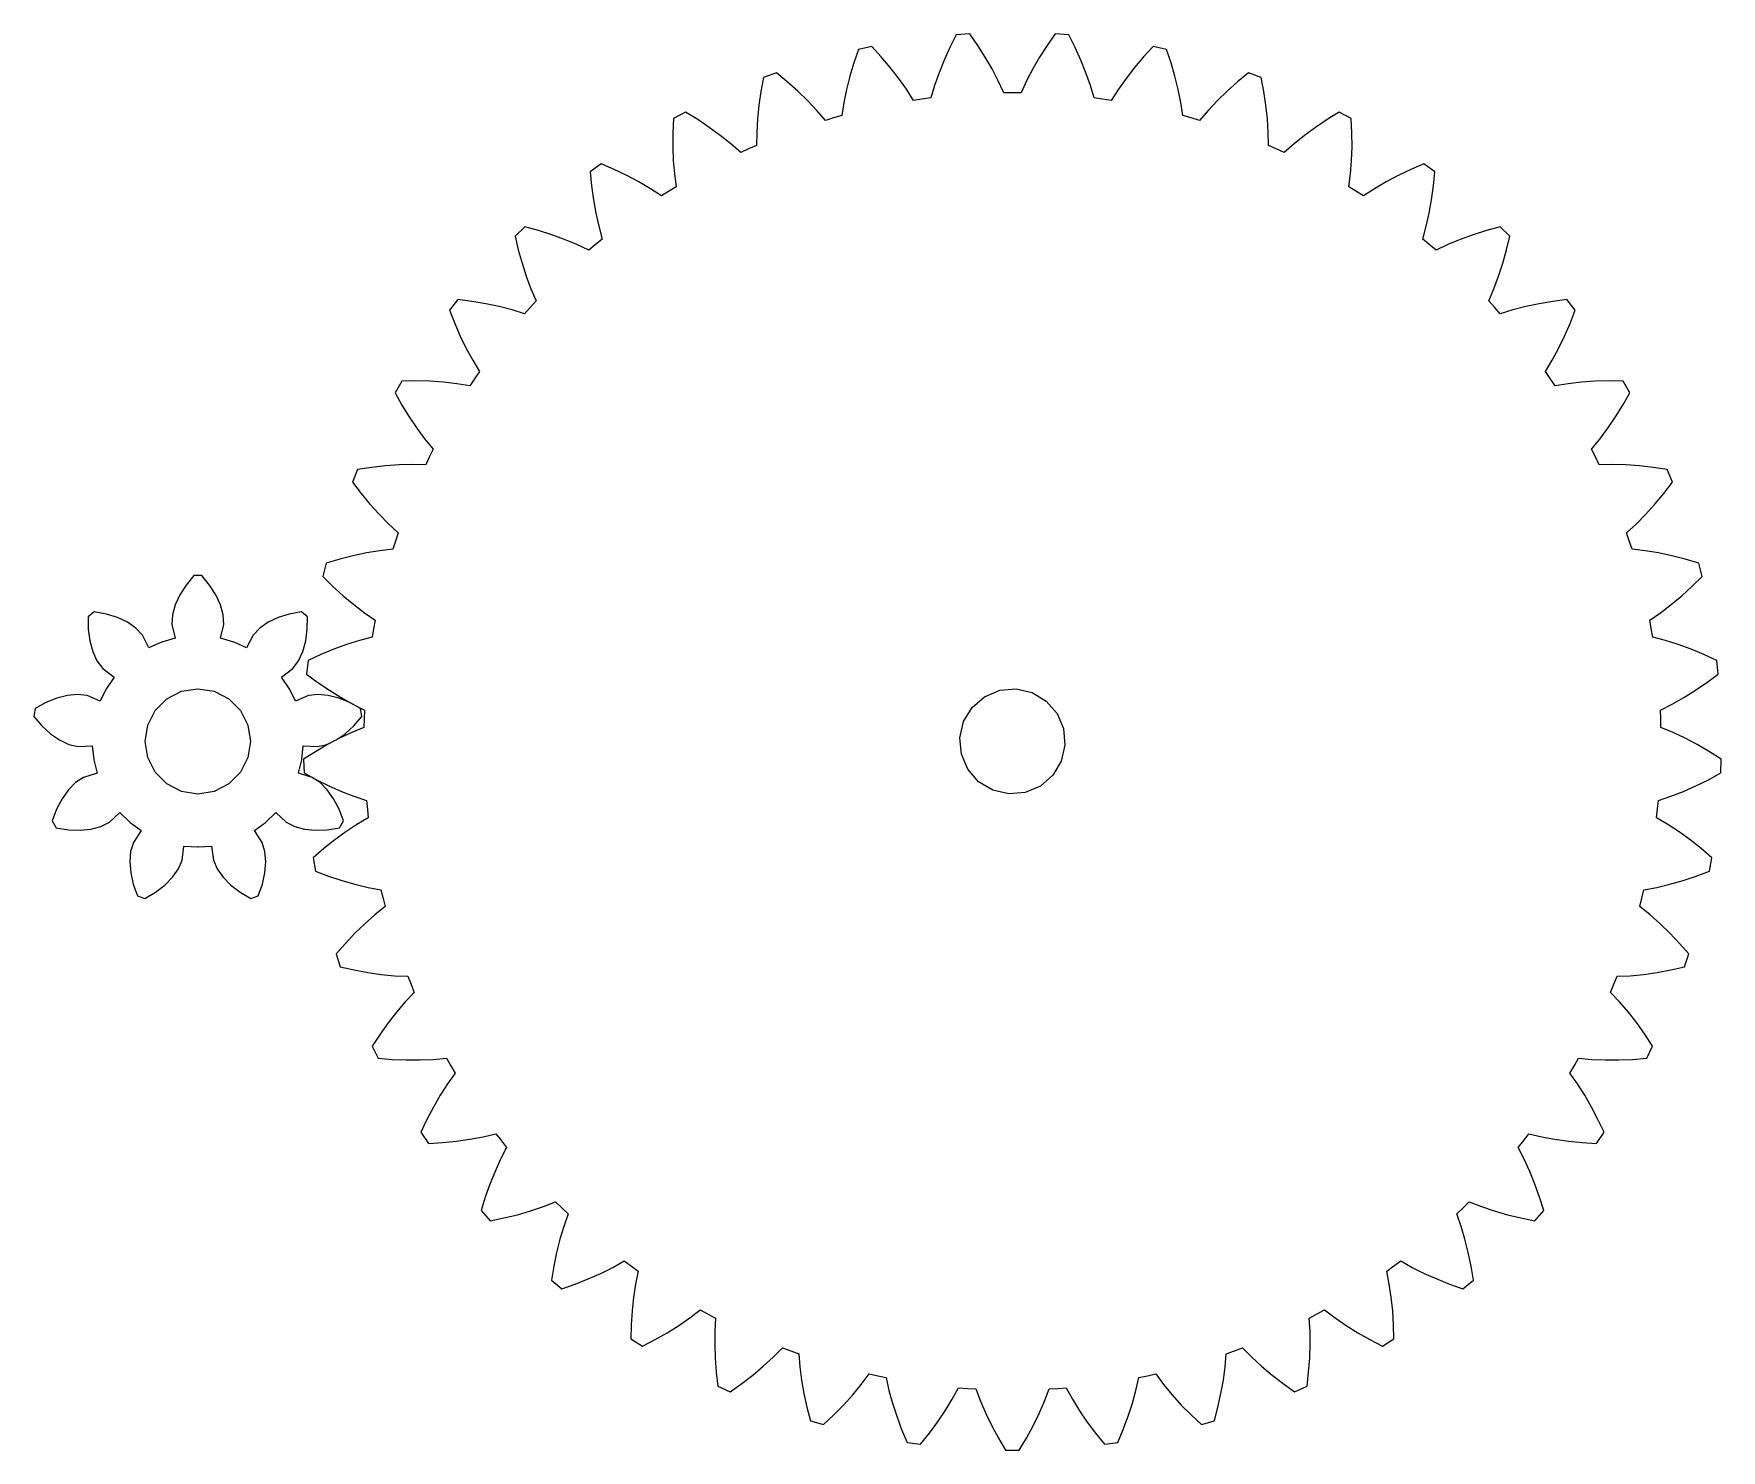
# Model space of a CAD drawing. Header units: metres. Extents: x -16 to 145, y -67 to 67.
import ezdxf

# ---------------------------------------------------------------- set-up
doc = ezdxf.new("R2010")
doc.units = ezdxf.units.M

msp = doc.modelspace()

# ---------------------------------------------------------------- linework, layer by layer
for p, q in [((62.7222, 65.7143), (62.2925, 64.441)), ((63.9834, 65.9824), (62.7222, 65.7143)), ((64.8938, 64.9939), (63.9834, 65.9824)), ((71.4075, 65.9093), (70.8622, 64.7063)), ((72.0102, 67.1105), (71.4075, 65.9093)), ((73.2964, 67.2004), (72.0102, 67.1105)), ((74.0605, 66.0948), (73.2964, 67.2004)), ((74.7679, 64.9794), (74.0605, 66.0948)), ((80.6381, 66.0948), (79.9307, 64.9794)), ((81.4022, 67.2004), (80.6381, 66.0948)), ((82.6884, 67.1105), (81.4022, 67.2004)), ((83.2911, 65.9093), (82.6884, 67.1105)), ((83.8364, 64.7063), (83.2911, 65.9093)), ((90.7152, 65.9824), (89.8048, 64.9939)), ((91.9764, 65.7143), (90.7152, 65.9824)), ((92.4061, 64.441), (91.9764, 65.7143)), ((62.2925, 64.441), (61.92, 63.1738)), ((65.7496, 63.9878), (64.8938, 64.9939)), ((70.8622, 64.7063), (70.3761, 63.5031)), ((75.4167, 63.8555), (74.7679, 64.9794)), ((79.9307, 64.9794), (79.2819, 63.8555)), ((84.3225, 63.5031), (83.8364, 64.7063)), ((89.8048, 64.9939), (88.949, 63.9878)), ((92.7786, 63.1738), (92.4061, 64.441)), ((53.7189, 63.0391), (53.4706, 61.7183)), ((54.9305, 63.4801), (53.7189, 63.0391)), ((55.9697, 62.6279), (54.9305, 63.4801)), ((56.9571, 61.7507), (55.9697, 62.6279)), ((61.92, 63.1738), (61.6061, 61.9146)), ((66.5485, 62.9651), (65.7496, 63.9878)), ((67.2879, 61.9268), (66.5485, 62.9651)), ((70.3761, 63.5031), (69.9516, 62.3012)), ((76.0043, 62.7244), (75.4167, 63.8555)), ((76.5275, 61.5875), (76.0043, 62.7244)), ((78.6943, 62.7245), (78.1711, 61.5875)), ((79.2819, 63.8555), (78.6943, 62.7245)), ((84.747, 62.3012), (84.3225, 63.5031)), ((88.1501, 62.9651), (87.4107, 61.9268)), ((88.949, 63.9878), (88.1501, 62.9651)), ((93.0925, 61.9146), (92.7786, 63.1738)), ((98.7289, 62.6279), (97.7415, 61.7507)), ((99.7681, 63.4801), (98.7289, 62.6279)), ((100.98, 63.0391), (99.7681, 63.4801)), ((101.228, 61.7183), (100.98, 63.0391)), ((53.4706, 61.7183), (53.278, 60.4116)), ((57.8906, 60.8492), (56.9571, 61.7507)), ((61.6061, 61.9146), (61.353, 60.6653)), ((67.9642, 60.8737), (67.2879, 61.9268)), ((68.7536, 60.9899), (67.9642, 60.8737)), ((69.5918, 61.1025), (68.7536, 60.9899)), ((69.9516, 62.3012), (69.5918, 61.1025)), ((77.3254, 61.5926), (76.5275, 61.5875)), ((78.1711, 61.5875), (77.3254, 61.5926)), ((85.1068, 61.1025), (84.747, 62.3012)), ((85.8977, 60.9966), (85.1068, 61.1025)), ((86.7345, 60.8737), (85.8977, 60.9966)), ((87.4107, 61.9268), (86.7345, 60.8737)), ((93.3456, 60.6653), (93.0925, 61.9146)), ((97.7415, 61.7507), (96.808, 60.8492)), ((101.421, 60.4116), (101.228, 61.7183)), ((46.3139, 59.7422), (45.1755, 59.1369)), ((47.4616, 59.0429), (46.3139, 59.7422)), ((53.278, 60.4116), (53.1424, 59.121)), ((58.7672, 59.9239), (57.8906, 60.8492)), ((59.5835, 58.9752), (58.7672, 59.9239)), ((61.1635, 59.4282), (60.3491, 59.2001)), ((61.353, 60.6653), (61.1635, 59.4282)), ((93.5351, 59.4282), (93.3456, 60.6653)), ((94.3036, 59.2132), (93.5351, 59.4282)), ((95.9314, 59.9239), (95.1151, 58.9752)), ((96.808, 60.8492), (95.9314, 59.9239)), ((101.556, 59.121), (101.421, 60.4116)), ((108.385, 59.7422), (107.237, 59.0429)), ((109.523, 59.1369), (108.385, 59.7422)), ((45.1135, 57.7944), (45.1046, 56.4736)), ((45.1755, 59.1369), (45.1135, 57.7944)), ((48.5615, 58.3117), (47.4616, 59.0429)), ((49.6114, 57.5489), (48.5615, 58.3117)), ((53.0656, 57.8487), (53.0502, 56.5972)), ((53.1424, 59.121), (53.0656, 57.8487)), ((60.3491, 59.2001), (59.5835, 58.9752)), ((95.1151, 58.9752), (94.3036, 59.2132)), ((101.633, 57.8487), (101.556, 59.121)), ((101.648, 56.5972), (101.633, 57.8487)), ((106.137, 58.3117), (105.087, 57.5489)), ((107.237, 59.0429), (106.137, 58.3117)), ((109.585, 57.7944), (109.523, 59.1369)), ((109.594, 56.4736), (109.585, 57.7944)), ((45.1046, 56.4736), (45.15, 55.1767)), ((50.6083, 56.7546), (49.6114, 57.5489)), ((51.5486, 55.9287), (50.6083, 56.7546)), ((52.2755, 56.258), (51.5486, 55.9287)), ((53.0502, 56.5972), (52.2755, 56.258)), ((102.379, 56.2774), (101.648, 56.5972)), ((103.15, 55.9287), (102.379, 56.2774)), ((104.09, 56.7546), (103.15, 55.9287)), ((105.087, 57.5489), (104.09, 56.7546)), ((109.549, 55.1767), (109.594, 56.4736)), ((38.3015, 54.8415), (37.2584, 54.0836)), ((39.5353, 54.3088), (38.3015, 54.8415)), ((45.15, 55.1767), (45.251, 53.9061)), ((109.448, 53.9061), (109.549, 55.1767)), ((116.397, 54.8415), (115.163, 54.3088)), ((117.44, 54.0836), (116.397, 54.8415)), ((37.2584, 54.0836), (37.3838, 52.7456)), ((40.7263, 53.7377), (39.5353, 54.3088)), ((41.8721, 53.1284), (40.7263, 53.7377)), ((42.9698, 52.4806), (41.8721, 53.1284)), ((45.251, 53.9061), (45.4099, 52.6646)), ((109.289, 52.6646), (109.448, 53.9061)), ((112.827, 53.1284), (111.729, 52.4806)), ((113.972, 53.7377), (112.827, 53.1284)), ((115.163, 54.3088), (113.972, 53.7377)), ((117.315, 52.7456), (117.44, 54.0836)), ((37.3838, 52.7456), (37.5588, 51.4364)), ((37.5588, 51.4364), (37.7842, 50.1584)), ((44.016, 51.7936), (42.9698, 52.4806)), ((44.6899, 52.2209), (44.016, 51.7936)), ((45.4099, 52.6646), (44.6899, 52.2209)), ((109.968, 52.2462), (109.289, 52.6646)), ((110.683, 51.7936), (109.968, 52.2462)), ((111.729, 52.4806), (110.683, 51.7936)), ((116.914, 50.1584), (117.14, 51.4364)), ((117.14, 51.4364), (117.315, 52.7456)), ((37.7842, 50.1584), (38.0611, 48.9142)), ((116.637, 48.9142), (116.914, 50.1584)), ((31.049, 48.8734), (30.1215, 47.9777)), ((32.345, 48.5175), (31.049, 48.8734)), ((33.6038, 48.1178), (32.345, 48.5175)), ((34.8233, 47.6739), (33.6038, 48.1178)), ((38.0611, 48.9142), (38.3912, 47.707)), ((116.307, 47.707), (116.637, 48.9142)), ((121.095, 48.1178), (119.875, 47.6739)), ((122.354, 48.5175), (121.095, 48.1178)), ((123.65, 48.8734), (122.354, 48.5175)), ((124.577, 47.9777), (123.65, 48.8734)), ((30.1215, 47.9777), (30.4319, 46.6702)), ((30.4319, 46.6702), (30.7875, 45.3981)), ((36.0005, 47.1852), (34.8233, 47.6739)), ((37.1321, 46.6505), (36.0005, 47.1852)), ((37.74, 47.1673), (37.1321, 46.6505)), ((38.3912, 47.707), (37.74, 47.1673)), ((116.922, 47.198), (116.307, 47.707)), ((117.567, 46.6505), (116.922, 47.198)), ((118.698, 47.1852), (117.567, 46.6505)), ((119.875, 47.6739), (118.698, 47.1852)), ((123.911, 45.3981), (124.267, 46.6702)), ((124.267, 46.6702), (124.577, 47.9777)), ((30.7875, 45.3981), (31.1886, 44.1639)), ((123.51, 44.1639), (123.911, 45.3981)), ((31.1886, 44.1639), (31.6359, 42.9704)), ((123.063, 42.9704), (123.51, 44.1639)), ((24.6978, 41.954), (23.9039, 40.938)), ((26.0306, 41.782), (24.6978, 41.954)), ((27.3328, 41.5614), (26.0306, 41.782)), ((32.1308, 41.8208), (31.5611, 41.1958)), ((31.6359, 42.9704), (32.1308, 41.8208)), ((122.568, 41.8208), (123.063, 42.9704)), ((123.106, 41.2313), (122.568, 41.8208)), ((128.668, 41.782), (127.366, 41.5614)), ((130.001, 41.954), (128.668, 41.782)), ((130.795, 40.938), (130.001, 41.954)), ((23.9039, 40.938), (24.3933, 39.6863)), ((28.6022, 41.2915), (27.3328, 41.5614)), ((29.836, 40.9713), (28.6022, 41.2915)), ((31.031, 40.5993), (29.836, 40.9713)), ((31.5611, 41.1958), (31.031, 40.5993)), ((123.668, 40.5993), (123.106, 41.2313)), ((124.863, 40.9713), (123.668, 40.5993)), ((126.096, 41.2915), (124.863, 40.9713)), ((127.366, 41.5614), (126.096, 41.2915)), ((130.305, 39.6863), (130.795, 40.938)), ((24.3933, 39.6863), (24.9224, 38.4762)), ((24.9224, 38.4762), (25.4914, 37.3098)), ((129.207, 37.3098), (129.776, 38.4762)), ((129.776, 38.4762), (130.305, 39.6863)), ((25.4914, 37.3098), (26.1005, 36.1901)), ((128.598, 36.1901), (129.207, 37.3098)), ((26.1005, 36.1901), (26.7505, 35.1206)), ((127.948, 35.1206), (128.598, 36.1901)), ((19.3713, 34.218), (18.7266, 33.1014)), ((20.7151, 34.2332), (19.3713, 34.218)), ((22.0354, 34.1959), (20.7151, 34.2332)), ((23.3299, 34.1053), (22.0354, 34.1959)), ((24.5963, 33.96), (23.3299, 34.1053)), ((25.8314, 33.7579), (24.5963, 33.96)), ((26.2733, 34.4224), (25.8314, 33.7579)), ((26.7505, 35.1206), (26.2733, 34.4224)), ((128.399, 34.462), (127.948, 35.1206)), ((128.867, 33.7579), (128.399, 34.462)), ((130.102, 33.96), (128.867, 33.7579)), ((131.369, 34.1053), (130.102, 33.96)), ((132.663, 34.1959), (131.369, 34.1053)), ((133.984, 34.2332), (132.663, 34.1959)), ((135.327, 34.218), (133.984, 34.2332)), ((135.972, 33.1014), (135.327, 34.218)), ((18.7266, 33.1014), (19.3854, 31.9301)), ((135.313, 31.9301), (135.972, 33.1014)), ((19.3854, 31.9301), (20.0778, 30.8053)), ((20.0778, 30.8053), (20.8035, 29.7294)), ((133.895, 29.7294), (134.621, 30.8053)), ((134.621, 30.8053), (135.313, 31.9301)), ((20.8035, 29.7294), (21.5625, 28.7054)), ((133.136, 28.7054), (133.895, 29.7294)), ((21.5625, 28.7054), (22.3551, 27.7368)), ((22.3551, 27.7368), (21.9797, 26.979)), ((132.343, 27.7368), (133.136, 28.7054)), ((132.698, 27.0219), (132.343, 27.7368)), ((15.1733, 25.816), (14.6903, 24.6206)), ((16.5019, 26.0181), (15.1733, 25.816)), ((17.8145, 26.1649), (16.5019, 26.0181)), ((19.1091, 26.2554), (17.8145, 26.1649)), ((20.3833, 26.2877), (19.1091, 26.2554)), ((21.6346, 26.2595), (20.3833, 26.2877)), ((21.9797, 26.979), (21.6346, 26.2595)), ((133.064, 26.2595), (132.698, 27.0219)), ((134.315, 26.2877), (133.064, 26.2595)), ((135.589, 26.2554), (134.315, 26.2877)), ((136.884, 26.1649), (135.589, 26.2554)), ((138.197, 26.0181), (136.884, 26.1649)), ((139.525, 25.816), (138.197, 26.0181)), ((140.008, 24.6206), (139.525, 25.816)), ((14.6903, 24.6206), (15.5057, 23.5523)), ((139.193, 23.5523), (140.008, 24.6206)), ((15.5057, 23.5523), (16.3479, 22.5348)), ((16.3479, 22.5348), (17.2163, 21.5705)), ((137.482, 21.5705), (138.351, 22.5348)), ((138.351, 22.5348), (139.193, 23.5523)), ((17.2163, 21.5705), (18.1104, 20.662)), ((136.588, 20.662), (137.482, 21.5705)), ((18.1104, 20.662), (19.0301, 19.8132)), ((19.0301, 19.8132), (18.7638, 19.0105)), ((135.669, 19.8132), (136.588, 20.662)), ((135.92, 19.0559), (135.669, 19.8132)), ((16.0219, 17.8944), (14.7525, 17.6247)), ((17.2792, 18.1038), (16.0219, 17.8944)), ((18.5222, 18.25), (17.2792, 18.1038)), ((18.7638, 19.0105), (18.5222, 18.25)), ((136.176, 18.25), (135.92, 19.0559)), ((137.419, 18.1038), (136.176, 18.25)), ((138.677, 17.8944), (137.419, 18.1038)), ((139.946, 17.6247), (138.677, 17.8944)), ((12.1855, 16.9116), (11.8736, 15.6605)), ((13.4731, 17.2966), (12.1855, 16.9116)), ((14.7525, 17.6247), (13.4731, 17.2966)), ((141.226, 17.2965), (139.946, 17.6247)), ((142.513, 16.9116), (141.226, 17.2965)), ((142.825, 15.6605), (142.513, 16.9116)), ((-1.11949, 14.8394), (-1.71231, 13.9018)), ((-0.37659, 15.7518), (-1.11949, 14.8394)), ((0.37659, 15.7518), (-0.37659, 15.7518)), ((1.11949, 14.8394), (0.37659, 15.7518)), ((1.71231, 13.9018), (1.11949, 14.8394)), ((11.8736, 15.6605), (12.8297, 14.7161)), ((12.8297, 14.7161), (13.8053, 13.8258)), ((140.893, 13.8258), (141.869, 14.7161)), ((141.869, 14.7161), (142.825, 15.6605)), ((-2.14787, 12.9552), (-2.41261, 12.0175)), ((-1.71231, 13.9018), (-2.14787, 12.9552)), ((2.14787, 12.9552), (1.71231, 13.9018)), ((2.41261, 12.0175), (2.14787, 12.9552)), ((13.8053, 13.8258), (14.7995, 12.9917)), ((14.7995, 12.9917), (15.8113, 12.2165)), ((138.887, 12.2165), (139.899, 12.9917)), ((139.899, 12.9917), (140.893, 13.8258)), ((-9.83659, 12.3087), (-10.4136, 11.8245)), ((-10.4136, 11.8245), (-10.3961, 10.648)), ((-8.681, 12.0872), (-9.83659, 12.3087)), ((-7.62416, 11.75), (-8.681, 12.0872)), ((-6.68208, 11.3049), (-7.62416, 11.75)), ((-5.87654, 10.7568), (-6.68208, 11.3049)), ((-2.41261, 12.0175), (-2.45679, 11.1143)), ((2.45679, 11.1143), (2.41261, 12.0175)), ((6.68208, 11.3049), (5.87654, 10.7568)), ((7.62416, 11.75), (6.68208, 11.3049)), ((8.681, 12.0872), (7.62416, 11.75)), ((9.83659, 12.3087), (8.681, 12.0872)), ((10.4136, 11.8245), (9.83659, 12.3087)), ((10.3961, 10.648), (10.4136, 11.8245)), ((15.8113, 12.2165), (16.8402, 11.5039)), ((16.8402, 11.5039), (16.6882, 10.6719)), ((137.858, 11.5039), (138.887, 12.2165)), ((138.002, 10.719), (137.858, 11.5039)), ((-10.3961, 10.648), (-10.2476, 9.54871)), ((-5.26208, 10.0932), (-5.87654, 10.7568)), ((-4.63531, 8.89098), (-5.26208, 10.0932)), ((-2.16415, 9.79042), (-3.41014, 9.42635)), ((-2.45679, 11.1143), (-2.16415, 9.79042)), ((2.16415, 9.79042), (2.45679, 11.1143)), ((3.41014, 9.42635), (2.16415, 9.79042)), ((5.26208, 10.0932), (4.63531, 8.89098)), ((5.87654, 10.7568), (5.26208, 10.0932)), ((10.2476, 9.54871), (10.3961, 10.648)), ((16.5548, 9.88521), (15.3442, 9.56746)), ((16.6882, 10.6719), (16.5548, 9.88521)), ((138.144, 9.88521), (138.002, 10.719)), ((139.354, 9.56746), (138.144, 9.88521)), ((-10.2476, 9.54871), (-9.97281, 8.54364)), ((-9.97281, 8.54364), (-9.57288, 7.65515)), ((-3.44681, 9.41299), (-4.63531, 8.89098)), ((-3.42889, 9.42087), (-3.44762, 9.41541)), ((-3.44762, 9.41541), (-3.44681, 9.41299)), ((-3.41107, 9.4287), (-3.42889, 9.42087)), ((-3.41014, 9.42635), (-3.41107, 9.4287)), ((3.41107, 9.4287), (3.41014, 9.42635)), ((3.42889, 9.42087), (3.41107, 9.4287)), ((3.44762, 9.41541), (3.42889, 9.42087)), ((3.44681, 9.41299), (3.44762, 9.41541)), ((4.63531, 8.89098), (3.44681, 9.41299)), ((9.57288, 7.65515), (9.97281, 8.54364)), ((9.97281, 8.54364), (10.2476, 9.54871)), ((11.6875, 8.23836), (10.466, 7.67795)), ((12.9088, 8.74135), (11.6875, 8.23836)), ((14.1283, 9.18513), (12.9088, 8.74135)), ((15.3442, 9.56746), (14.1283, 9.18513)), ((140.57, 9.18513), (139.354, 9.56746)), ((141.79, 8.74135), (140.57, 9.18513)), ((143.011, 8.23836), (141.79, 8.74135)), ((144.233, 7.67795), (143.011, 8.23836)), ((-9.57288, 7.65515), (-9.02611, 6.93481)), ((-9.02611, 6.93481), (-7.95099, 6.1088)), ((7.95099, 6.1088), (9.02611, 6.93481)), ((9.02611, 6.93481), (9.57288, 7.65515)), ((10.466, 7.67795), (10.3313, 6.39565)), ((144.367, 6.39565), (144.233, 7.67795)), ((-8.69098, 4.99519), (-9.26587, 3.83136)), ((-8.68231, 5.01274), (-8.69313, 4.99652)), ((-8.69313, 4.99652), (-8.69098, 4.99519)), ((-8.67369, 5.0302), (-8.68231, 5.01274)), ((-8.67146, 5.02901), (-8.67369, 5.0302)), ((-7.95099, 6.1088), (-8.67146, 5.02901)), ((-1.54507, 4.75528), (0, 5)), ((0, 5), (1.54507, 4.75528)), ((8.67146, 5.02901), (7.95099, 6.1088)), ((8.67369, 5.0302), (8.67146, 5.02901)), ((8.68231, 5.01274), (8.67369, 5.0302)), ((8.69313, 4.99652), (8.68231, 5.01274)), ((8.69098, 4.99519), (8.69313, 4.99652)), ((9.26587, 3.83136), (8.69098, 4.99519)), ((10.3313, 6.39565), (11.4095, 5.59351)), ((11.4095, 5.59351), (12.4995, 4.8476)), ((12.4995, 4.8476), (13.6001, 4.15996)), ((74.6997, 4.24023), (76.1397, 4.85147)), ((76.1397, 4.85147), (77.6981, 4.98781)), ((77.6981, 4.98781), (79.2223, 4.63591)), ((141.098, 4.15996), (142.199, 4.8476)), ((142.199, 4.8476), (143.289, 5.59351)), ((143.289, 5.59351), (144.367, 6.39565)), ((-14.4196, 3.67931), (-15.4471, 3.10614)), ((-13.3932, 4.10031), (-14.4196, 3.67931)), ((-12.3854, 4.36488), (-13.3932, 4.10031)), ((-11.416, 4.46277), (-12.3854, 4.36488)), ((-10.5188, 4.34943), (-11.416, 4.46277)), ((-9.26587, 3.83136), (-10.5188, 4.34943)), ((-4.04507, 2.93892), (-2.93892, 4.04507)), ((-2.93892, 4.04507), (-1.54507, 4.75528)), ((1.54507, 4.75528), (2.93892, 4.04507)), ((2.93892, 4.04507), (4.04507, 2.93892)), ((10.5188, 4.34943), (9.26587, 3.83136)), ((11.416, 4.46277), (10.5188, 4.34943)), ((12.3854, 4.36488), (11.416, 4.46277)), ((13.3932, 4.10031), (12.3854, 4.36488)), ((14.4196, 3.67931), (13.3932, 4.10031)), ((13.6001, 4.15996), (14.71, 3.53319)), ((15.4471, 3.10614), (14.4196, 3.67931)), ((14.71, 3.53319), (15.828, 2.97069)), ((72.7134, 1.87303), (73.5191, 3.21393)), ((73.5191, 3.21393), (74.6997, 4.24023)), ((79.2223, 4.63591), (80.5632, 3.83022)), ((80.5632, 3.83022), (81.5895, 2.64958)), ((138.871, 2.97069), (139.989, 3.53319)), ((139.989, 3.53319), (141.098, 4.15996)), ((-15.4471, 3.10614), (-15.5779, 2.36441)), ((-15.5779, 2.36441), (-14.8083, 1.47435)), ((-4.75528, 1.54507), (-4.04507, 2.93892)), ((4.04507, 2.93892), (4.75528, 1.54507)), ((14.8083, 1.47435), (15.5779, 2.36441)), ((15.5779, 2.36441), (15.4471, 3.10614)), ((15.7933, 2.12569), (15.7707, 1.32803)), ((15.828, 2.97069), (15.7933, 2.12569)), ((72.3615, 0.34877), (72.7134, 1.87303)), ((81.5895, 2.64958), (82.2008, 1.20959)), ((138.904, 2.17342), (138.871, 2.97069)), ((138.928, 1.32803), (138.904, 2.17342)), ((-14.8083, 1.47435), (-13.9879, 0.72771)), ((-13.9879, 0.72771), (-13.1314, 0.1344)), ((-13.1314, 0.1344), (-12.2539, -0.28912)), ((-5, 0), (-4.75528, 1.54507)), ((-4.75528, -1.54507), (-5, 0)), ((4.75528, 1.54507), (5, 0)), ((5, 0), (4.75528, -1.54507)), ((12.2539, -0.28912), (13.1314, 0.1344)), ((13.4652, 0.29707), (12.3193, -0.3121)), ((13.1314, 0.1344), (13.9879, 0.72771)), ((14.6161, 0.84491), (13.4652, 0.29707)), ((13.9879, 0.72771), (14.8083, 1.47435)), ((15.7707, 1.32803), (14.6161, 0.84491)), ((72.4978, -1.20959), (72.3615, 0.34877)), ((82.2008, 1.20959), (82.3371, -0.34877)), ((140.082, 0.84491), (138.928, 1.32803)), ((141.233, 0.29707), (140.082, 0.84491)), ((142.379, -0.3121), (141.233, 0.29707)), ((-12.2539, -0.28912), (-11.372, -0.48949)), ((-11.372, -0.48949), (-10.0175, -0.43118)), ((-10.0175, -0.43118), (-9.87531, -1.72147)), ((-4.04507, -2.93892), (-4.75528, -1.54507)), ((4.75528, -1.54507), (4.04507, -2.93892)), ((9.87531, -1.72147), (10.0175, -0.43118)), ((10.0175, -0.43118), (11.372, -0.48949)), ((11.1799, -0.98015), (10.0484, -1.70511)), ((12.3193, -0.3121), (11.1799, -0.98015)), ((11.372, -0.48949), (12.2539, -0.28912)), ((73.1091, -2.64958), (72.4978, -1.20959)), ((82.3371, -0.34877), (81.9852, -1.87303)), ((143.519, -0.98015), (142.379, -0.3121)), ((144.65, -1.70512), (143.519, -0.98015)), ((-9.56082, -3.021), (-10.8536, -3.42947)), ((-9.87531, -1.72147), (-9.87778, -1.72197)), ((-9.87778, -1.72197), (-9.87317, -1.74089)), ((-9.87317, -1.74089), (-9.87103, -1.76027)), ((-9.87103, -1.76027), (-9.86853, -1.7599)), ((-9.86853, -1.7599), (-9.56082, -3.021)), ((-2.93892, -4.04507), (-4.04507, -2.93892)), ((4.04507, -2.93892), (2.93892, -4.04507)), ((9.56082, -3.021), (9.86853, -1.7599)), ((10.8536, -3.42947), (9.56082, -3.021)), ((9.86853, -1.7599), (9.87103, -1.76027)), ((9.87103, -1.76027), (9.87317, -1.74089)), ((9.87317, -1.74089), (9.87778, -1.72197)), ((9.87778, -1.72197), (9.87531, -1.72147)), ((10.0484, -1.70511), (10.0934, -2.9937)), ((10.0934, -2.9937), (11.2728, -3.63795)), ((74.1354, -3.83022), (73.1091, -2.64958)), ((81.9852, -1.87303), (81.1795, -3.21393)), ((143.426, -3.63795), (144.605, -2.9937)), ((144.605, -2.9937), (144.65, -1.70512)), ((-12.2935, -4.61749), (-12.8954, -5.46797)), ((-11.6138, -3.91937), (-12.2935, -4.61749)), ((-10.8536, -3.42947), (-11.6138, -3.91937)), ((-1.54507, -4.75528), (-2.93892, -4.04507)), ((0, -5), (-1.54507, -4.75528)), ((1.54507, -4.75528), (0, -5)), ((2.93892, -4.04507), (1.54507, -4.75528)), ((11.6138, -3.91937), (10.8536, -3.42947)), ((11.2728, -3.63795), (12.456, -4.2249)), ((12.2935, -4.61749), (11.6138, -3.91937)), ((12.8954, -5.46797), (12.2935, -4.61749)), ((12.456, -4.2249), (13.6415, -4.75269)), ((13.6415, -4.75269), (14.8279, -5.21889)), ((75.4763, -4.63591), (74.1354, -3.83022)), ((77.0005, -4.98781), (75.4763, -4.63591)), ((79.9989, -4.24023), (78.5589, -4.85147)), ((81.1795, -3.21393), (79.9989, -4.24023)), ((139.871, -5.21889), (141.057, -4.75269)), ((141.057, -4.75269), (142.243, -4.2249)), ((142.243, -4.2249), (143.426, -3.63795)), ((-12.8954, -5.46797), (-13.411, -6.45018)), ((13.411, -6.45018), (12.8954, -5.46797)), ((14.8279, -5.21889), (16.0133, -5.62032)), ((16.0133, -5.62032), (16.0966, -6.46193)), ((78.5589, -4.85147), (77.0005, -4.98781)), ((138.607, -6.41443), (138.685, -5.62032)), ((138.685, -5.62032), (139.871, -5.21889)), ((-13.411, -6.45018), (-13.8298, -7.54977)), ((-13.8298, -7.54977), (-13.4532, -8.20204)), ((-9.20117, -8.09814), (-8.39684, -7.68477)), ((-8.39684, -7.68477), (-7.39667, -6.76941)), ((-7.39667, -6.76941), (-6.45839, -7.66644)), ((-6.45839, -7.66644), (-6.45995, -7.66843)), ((-6.45995, -7.66843), (-6.44424, -7.67996)), ((-6.44424, -7.67996), (-6.43016, -7.69342)), ((-6.43016, -7.69342), (-6.42848, -7.69153)), ((-6.42848, -7.69153), (-5.38216, -8.45979)), ((5.38216, -8.45979), (6.42848, -7.69153)), ((6.42848, -7.69153), (6.43016, -7.69342)), ((6.43016, -7.69342), (6.44424, -7.67996)), ((6.44424, -7.67996), (6.45995, -7.66843)), ((6.45839, -7.66644), (7.39667, -6.76941)), ((6.45995, -7.66843), (6.45839, -7.66644)), ((7.39667, -6.76941), (8.39684, -7.68477)), ((8.39684, -7.68477), (9.20117, -8.09814)), ((13.8298, -7.54977), (13.411, -6.45018)), ((13.4532, -8.20204), (13.8298, -7.54977)), ((15.109, -7.89407), (14.0456, -8.59674)), ((16.1851, -7.25496), (15.109, -7.89407)), ((16.0966, -6.46193), (16.1851, -7.25496)), ((138.513, -7.25496), (138.607, -6.41443)), ((139.59, -7.89407), (138.513, -7.25496)), ((140.653, -8.59674), (139.59, -7.89407)), ((-13.4532, -8.20204), (-12.2915, -8.38921)), ((-12.2915, -8.38921), (-11.1831, -8.43378)), ((-11.1831, -8.43378), (-10.1456, -8.33771)), ((-10.1456, -8.33771), (-9.20117, -8.09814)), ((-6.10992, -9.60371), (-6.37735, -10.4676)), ((-5.38216, -8.45979), (-6.10992, -9.60371)), ((6.10992, -9.60371), (5.38216, -8.45979)), ((6.37735, -10.4676), (6.10992, -9.60371)), ((9.20117, -8.09814), (10.1456, -8.33771)), ((10.1456, -8.33771), (11.1831, -8.43378)), ((11.1831, -8.43378), (12.2915, -8.38921)), ((12.9956, -9.35948), (11.9603, -10.1796)), ((12.2915, -8.38921), (13.4532, -8.20204)), ((14.0456, -8.59674), (12.9956, -9.35948)), ((141.703, -9.35948), (140.653, -8.59674)), ((142.738, -10.1796), (141.703, -9.35948)), ((-6.37735, -10.4676), (-6.44928, -11.4393)), ((-1.49266, -11.2843), (-1.31488, -9.94016)), ((-1.31488, -9.94016), (-0.0195, -10.0242)), ((-0.0195, -10.0242), (-0.01944, -10.0267)), ((-0.01944, -10.0267), (0, -10.0255)), ((0, -10.0255), (0.01944, -10.0267)), ((0.01944, -10.0267), (0.0195, -10.0242)), ((0.0195, -10.0242), (1.31488, -9.94016)), ((1.31488, -9.94016), (1.49266, -11.2843)), ((6.44928, -11.4393), (6.37735, -10.4676)), ((11.9603, -10.1796), (10.9406, -11.055)), ((10.9406, -11.055), (11.1645, -12.3248)), ((143.758, -11.055), (142.738, -10.1796)), ((143.534, -12.3248), (143.758, -11.055)), ((-6.44928, -11.4393), (-6.36372, -12.4777)), ((-6.36372, -12.4777), (-6.12735, -13.5616)), ((-2.4126, -12.9085), (-1.84311, -12.1179)), ((-1.84311, -12.1179), (-1.49266, -11.2843)), ((1.49266, -11.2843), (1.84311, -12.1179)), ((1.84311, -12.1179), (2.4126, -12.9085)), ((6.12735, -13.5616), (6.36372, -12.4777)), ((6.36372, -12.4777), (6.44928, -11.4393)), ((11.1645, -12.3248), (12.4221, -12.7986)), ((12.4221, -12.7986), (13.6755, -13.2152)), ((141.023, -13.2152), (142.276, -12.7986)), ((142.276, -12.7986), (143.534, -12.3248)), ((-6.12735, -13.5616), (-5.74132, -14.6731)), ((-5.03355, -14.9307), (-4.02339, -14.3274)), ((-4.02339, -14.3274), (-3.14563, -13.649)), ((-3.14563, -13.649), (-2.4126, -12.9085)), ((2.4126, -12.9085), (3.14563, -13.649)), ((3.14563, -13.649), (4.02339, -14.3274)), ((4.02339, -14.3274), (5.03355, -14.9307)), ((5.74132, -14.6731), (6.12735, -13.5616)), ((13.6755, -13.2152), (14.923, -13.5728)), ((14.923, -13.5728), (16.1627, -13.8694)), ((16.1627, -13.8694), (17.3924, -14.1019)), ((17.3924, -14.1019), (17.592, -14.9238)), ((137.118, -14.8774), (137.306, -14.1019)), ((137.306, -14.1019), (138.536, -13.8694)), ((138.536, -13.8694), (139.776, -13.5728)), ((139.776, -13.5728), (141.023, -13.2152)), ((-5.74132, -14.6731), (-5.03355, -14.9307)), ((5.03355, -14.9307), (5.74132, -14.6731)), ((17.7901, -15.6968), (16.8134, -16.4794)), ((17.592, -14.9238), (17.7901, -15.6968)), ((136.909, -15.6968), (137.118, -14.8774)), ((137.885, -16.4794), (136.909, -15.6968)), ((15.8581, -17.3233), (14.9245, -18.2247)), ((16.8134, -16.4794), (15.8581, -17.3233)), ((138.841, -17.3233), (137.885, -16.4794)), ((139.774, -18.2247), (138.841, -17.3233)), ((14.0134, -19.1809), (13.1255, -20.1897)), ((14.9245, -18.2247), (14.0134, -19.1809)), ((140.685, -19.1809), (139.774, -18.2247)), ((141.573, -20.1897), (140.685, -19.1809)), ((13.1255, -20.1897), (13.5239, -21.416)), ((141.175, -21.416), (141.573, -20.1897)), ((13.5239, -21.416), (14.8352, -21.7102)), ((14.8352, -21.7102), (16.1344, -21.9483)), ((16.1344, -21.9483), (17.4195, -22.1288)), ((17.4195, -22.1288), (18.6884, -22.25)), ((18.6884, -22.25), (19.9385, -22.3091)), ((19.9385, -22.3091), (20.2505, -23.0951)), ((134.466, -23.0509), (134.76, -22.3091)), ((134.76, -22.3091), (136.01, -22.25)), ((136.01, -22.25), (137.279, -22.1288)), ((137.279, -22.1288), (138.564, -21.9483)), ((138.564, -21.9483), (139.863, -21.7102)), ((139.863, -21.7102), (141.175, -21.416)), ((20.5542, -23.8331), (19.696, -24.744)), ((20.2505, -23.0951), (20.5542, -23.8331)), ((134.144, -23.8331), (134.466, -23.0509)), ((135.003, -24.744), (134.144, -23.8331)), ((19.696, -24.744), (18.8674, -25.7126)), ((135.831, -25.7126), (135.003, -24.744)), ((18.0684, -26.7352), (17.2993, -27.8089)), ((18.8674, -25.7126), (18.0684, -26.7352)), ((136.63, -26.7352), (135.831, -25.7126)), ((137.399, -27.8089), (136.63, -26.7352)), ((17.2993, -27.8089), (16.5604, -28.9315)), ((138.138, -28.9315), (137.399, -27.8089)), ((16.5604, -28.9315), (17.1256, -30.0903)), ((17.1256, -30.0903), (18.4651, -30.1992)), ((18.4651, -30.1992), (19.7847, -30.2541)), ((19.7847, -30.2541), (21.0825, -30.2541)), ((21.0825, -30.2541), (22.3559, -30.1974)), ((22.3559, -30.1974), (23.6021, -30.082)), ((23.6021, -30.082), (24.0204, -30.817)), ((130.702, -30.7756), (131.097, -30.082)), ((131.097, -30.082), (132.343, -30.1974)), ((132.343, -30.1974), (133.616, -30.2541)), ((133.616, -30.2541), (134.914, -30.2541)), ((134.914, -30.2541), (136.234, -30.1992)), ((136.234, -30.1992), (137.573, -30.0903)), ((137.573, -30.0903), (138.138, -28.9315)), ((24.4239, -31.5054), (23.7008, -32.527)), ((24.0204, -30.817), (24.4239, -31.5054)), ((130.275, -31.5054), (130.702, -30.7756)), ((130.998, -32.527), (130.275, -31.5054)), ((23.0151, -33.6015), (22.3661, -34.7253)), ((23.7008, -32.527), (23.0151, -33.6015)), ((131.684, -33.6015), (130.998, -32.527)), ((132.332, -34.7253), (131.684, -33.6015)), ((22.3661, -34.7253), (21.7539, -35.8956)), ((132.945, -35.8956), (132.332, -34.7253)), ((21.7539, -35.8956), (21.1785, -37.1101)), ((133.52, -37.1101), (132.945, -35.8956)), ((21.1785, -37.1101), (21.8995, -38.179)), ((21.8995, -38.179), (23.241, -38.1004)), ((23.241, -38.1004), (24.5555, -37.9711)), ((24.5555, -37.9711), (25.8406, -37.7905)), ((25.8406, -37.7905), (27.0937, -37.5572)), ((27.0937, -37.5572), (28.3117, -37.2694)), ((28.3117, -37.2694), (28.8283, -37.939)), ((28.8283, -37.939), (29.3237, -38.5646)), ((125.375, -38.5646), (125.9, -37.9014)), ((125.9, -37.9014), (126.387, -37.2694)), ((126.387, -37.2694), (127.605, -37.5572)), ((127.605, -37.5572), (128.858, -37.7905)), ((128.858, -37.7905), (130.143, -37.9711)), ((130.143, -37.9711), (131.458, -38.1004)), ((131.458, -38.1004), (132.799, -38.179)), ((132.799, -38.179), (133.52, -37.1101)), ((28.7498, -39.6769), (28.2203, -40.8363)), ((29.3237, -38.5646), (28.7498, -39.6769)), ((125.949, -39.6769), (125.375, -38.5646)), ((126.478, -40.8363), (125.949, -39.6769)), ((28.2203, -40.8363), (27.7341, -42.0395)), ((126.965, -42.0395), (126.478, -40.8363)), ((27.7341, -42.0395), (27.2907, -43.2837)), ((127.408, -43.2837), (126.965, -42.0395)), ((27.2907, -43.2837), (26.8898, -44.5664)), ((26.8898, -44.5664), (27.7526, -45.5246)), ((30.3539, -44.9491), (31.6013, -44.5913)), ((31.6013, -44.5913), (32.8098, -44.1859)), ((32.8098, -44.1859), (33.9759, -43.7314)), ((33.9759, -43.7314), (34.5806, -44.3226)), ((34.5806, -44.3226), (35.1582, -44.8732)), ((119.54, -44.8732), (120.152, -44.2894)), ((120.152, -44.2894), (120.723, -43.7314)), ((120.723, -43.7314), (121.889, -44.1859)), ((121.889, -44.1859), (123.097, -44.5913)), ((123.097, -44.5913), (124.345, -44.9491)), ((126.946, -45.5246), (127.809, -44.5664)), ((127.809, -44.5664), (127.408, -43.2837)), ((27.7526, -45.5246), (29.0702, -45.26)), ((29.0702, -45.26), (30.3539, -44.9491)), ((34.7447, -46.0545), (34.3817, -47.2763)), ((35.1582, -44.8732), (34.7447, -46.0545)), ((119.954, -46.0545), (119.54, -44.8732)), ((120.317, -47.2763), (119.954, -46.0545)), ((124.345, -44.9491), (125.628, -45.26)), ((125.628, -45.26), (126.946, -45.5246)), ((34.3817, -47.2763), (34.0677, -48.5355)), ((120.631, -48.5355), (120.317, -47.2763)), ((34.0677, -48.5355), (33.8018, -49.8293)), ((39.3927, -49.9546), (40.4842, -49.3423)), ((40.4842, -49.3423), (41.1654, -49.8435)), ((113.572, -49.8155), (114.214, -49.3423)), ((114.214, -49.3423), (115.306, -49.9546)), ((120.897, -49.8293), (120.631, -48.5355)), ((33.8018, -49.8293), (33.5833, -51.1553)), ((33.5833, -51.1553), (34.571, -51.9841)), ((35.839, -51.5387), (37.0669, -51.0522)), ((37.0669, -51.0522), (38.2524, -50.5242)), ((38.2524, -50.5242), (39.3927, -49.9546)), ((41.1654, -49.8435), (41.8139, -50.3084)), ((41.8139, -50.3084), (41.5689, -51.5357)), ((112.885, -50.3084), (113.572, -49.8155)), ((113.13, -51.5357), (112.885, -50.3084)), ((115.306, -49.9546), (116.446, -50.5242)), ((116.446, -50.5242), (117.632, -51.0522)), ((117.632, -51.0522), (118.86, -51.5387)), ((120.128, -51.9841), (121.115, -51.1553)), ((121.115, -51.1553), (120.897, -49.8293)), ((34.571, -51.9841), (35.839, -51.5387)), ((41.3795, -52.7962), (41.2438, -54.0868)), ((41.5689, -51.5357), (41.3795, -52.7962)), ((113.319, -52.7962), (113.13, -51.5357)), ((113.455, -54.0868), (113.319, -52.7962)), ((118.86, -51.5387), (120.128, -51.9841)), ((41.2438, -54.0868), (41.1605, -55.405)), ((46.7144, -54.751), (47.7101, -53.9927)), ((47.7101, -53.9927), (48.4544, -54.3943)), ((48.4544, -54.3943), (49.1614, -54.7643)), ((105.537, -54.7643), (106.286, -54.3719)), ((106.286, -54.3719), (106.988, -53.9927)), ((106.988, -53.9927), (107.984, -54.751)), ((113.538, -55.405), (113.455, -54.0868)), ((41.1605, -55.405), (41.1287, -56.7485)), ((44.564, -56.1615), (45.6645, -55.4738)), ((45.6645, -55.4738), (46.7144, -54.751)), ((49.0895, -56.0138), (49.0773, -57.2884)), ((49.1614, -54.7643), (49.0895, -56.0138)), ((105.609, -56.0138), (105.537, -54.7643)), ((105.621, -57.2884), (105.609, -56.0138)), ((107.984, -54.751), (109.034, -55.4738)), ((109.034, -55.4738), (110.135, -56.1615)), ((113.57, -56.7485), (113.538, -55.405)), ((41.1287, -56.7485), (42.2222, -57.4317)), ((42.2222, -57.4317), (43.4158, -56.8143)), ((43.4158, -56.8143), (44.564, -56.1615)), ((49.0773, -57.2884), (49.1226, -58.5854)), ((54.6324, -58.4817), (55.5129, -57.5922)), ((55.5129, -57.5922), (56.3058, -57.8863)), ((98.4377, -57.87), (99.1857, -57.5922)), ((99.1857, -57.5922), (100.066, -58.4817)), ((105.576, -58.5854), (105.621, -57.2884)), ((110.135, -56.1615), (111.283, -56.8143)), ((111.283, -56.8143), (112.476, -57.4317)), ((112.476, -57.4317), (113.57, -56.7485)), ((49.1226, -58.5854), (49.2235, -59.9023)), ((53.6933, -59.3436), (54.6324, -58.4817)), ((56.3058, -57.8863), (57.0574, -58.1544)), ((57.0574, -58.1544), (57.1601, -59.4017)), ((97.5385, -59.4017), (97.6412, -58.1544)), ((97.6412, -58.1544), (98.4377, -57.87)), ((100.066, -58.4817), (101.005, -59.3436)), ((105.475, -59.9023), (105.576, -58.5854)), ((49.2235, -59.9023), (49.3791, -61.2372)), ((51.653, -60.984), (52.6993, -60.1778)), ((52.6993, -60.1778), (53.6933, -59.3436)), ((57.1601, -59.4017), (57.3255, -60.6656)), ((57.3255, -60.6656), (57.5508, -61.9436)), ((62.9926, -61.0741), (63.7407, -60.0708)), ((63.7407, -60.0708), (64.5668, -60.2517)), ((64.5668, -60.2517), (65.3484, -60.4125)), ((65.3484, -60.4125), (65.6237, -61.6334)), ((89.0749, -61.6334), (89.3502, -60.4125)), ((89.3502, -60.4125), (90.1785, -60.2417)), ((90.1785, -60.2417), (90.9579, -60.0708)), ((90.9579, -60.0708), (91.706, -61.0741)), ((97.1478, -61.9436), (97.3731, -60.6656)), ((97.3731, -60.6656), (97.5385, -59.4017)), ((101.005, -59.3436), (101.999, -60.1778)), ((101.999, -60.1778), (103.046, -60.984)), ((105.32, -61.2372), (105.475, -59.9023)), ((49.3791, -61.2372), (50.557, -61.7616)), ((50.557, -61.7616), (51.653, -60.984)), ((57.5508, -61.9436), (57.834, -63.2337)), ((61.3143, -63.0228), (62.1826, -62.0583)), ((62.1826, -62.0583), (62.9926, -61.0741)), ((65.6237, -61.6334), (65.9634, -62.862)), ((70.9671, -63.5652), (71.6322, -62.4778)), ((71.6322, -62.4778), (72.2334, -61.3801)), ((72.2334, -61.3801), (73.0766, -61.4443)), ((73.0766, -61.4443), (73.873, -61.4948)), ((73.873, -61.4948), (74.3156, -62.6655)), ((80.3831, -62.6655), (80.8256, -61.4948)), ((80.8256, -61.4948), (81.6696, -61.4409)), ((81.6696, -61.4409), (82.4652, -61.3801)), ((82.4652, -61.3801), (83.0664, -62.4778)), ((83.0664, -62.4778), (83.7316, -63.5652)), ((88.7352, -62.862), (89.0749, -61.6334)), ((91.706, -61.0741), (92.516, -62.0583)), ((92.516, -62.0583), (93.3843, -63.0228)), ((96.8646, -63.2337), (97.1478, -61.9436)), ((103.046, -60.984), (104.142, -61.7616)), ((104.142, -61.7616), (105.32, -61.2372)), ((57.834, -63.2337), (58.1738, -64.5339)), ((59.4133, -64.8893), (60.3904, -63.9667)), ((60.3904, -63.9667), (61.3143, -63.0228)), ((65.9634, -62.862), (66.3643, -64.0962)), ((70.2414, -64.6411), (70.9671, -63.5652)), ((74.3156, -62.6655), (74.8229, -63.8348)), ((74.8229, -63.8348), (75.3917, -65.0012)), ((79.3069, -65.0012), (79.8757, -63.8348)), ((79.8757, -63.8348), (80.3831, -62.6655)), ((83.7316, -63.5652), (84.4572, -64.6411)), ((88.3343, -64.0962), (88.7352, -62.862)), ((93.3843, -63.0228), (94.3082, -63.9667)), ((94.3082, -63.9667), (95.2853, -64.8893)), ((96.5248, -64.5339), (96.8646, -63.2337)), ((58.1738, -64.5339), (59.4133, -64.8893)), ((66.3643, -64.0962), (66.8244, -65.3343)), ((66.8244, -65.3343), (67.3418, -66.5746)), ((69.4579, -65.7044), (70.2414, -64.6411)), ((75.3917, -65.0012), (76.0196, -66.1633)), ((78.679, -66.1633), (79.3069, -65.0012)), ((84.4572, -64.6411), (85.2407, -65.7044)), ((87.3568, -66.5746), (87.8742, -65.3343)), ((87.8742, -65.3343), (88.3343, -64.0962)), ((95.2853, -64.8893), (96.5248, -64.5339)), ((67.3418, -66.5746), (68.6187, -66.754)), ((68.6187, -66.754), (69.4579, -65.7044)), ((76.0196, -66.1633), (76.7046, -67.3194)), ((77.994, -67.3194), (78.679, -66.1633)), ((85.2407, -65.7044), (86.0799, -66.754)), ((86.0799, -66.754), (87.3568, -66.5746)), ((76.7046, -67.3194), (77.994, -67.3194))]:
    msp.add_line(p, q)

doc.saveas('drawing.dxf')
